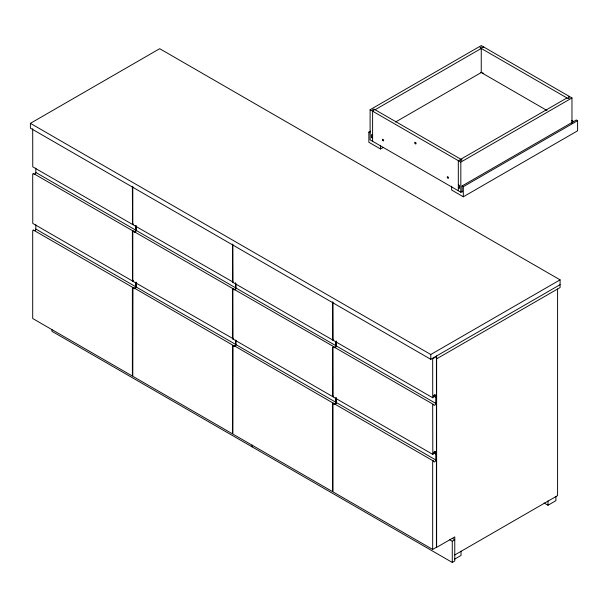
<?xml version="1.0" encoding="UTF-8"?>
<svg xmlns="http://www.w3.org/2000/svg" width="608" height="608" viewBox="0 0 608 608"><rect width="100%" height="100%" fill="white"/><g stroke="black" fill="none" stroke-linecap="round" stroke-linejoin="round"><path stroke-width="0.91" d="M133.266 224.025L132.529 224.451L32.764 166.828L32.695 128.744M133.266 280.615L132.529 281.04L32.764 223.41L32.695 174.268L33.212 173.364L33.721 173.523M333.458 339.606L332.72 340.032L232.955 282.408L232.887 244.325M333.458 396.196L332.72 396.621L232.955 338.99L232.887 289.849L233.411 288.944L233.928 289.248A1.474 0.851 -60 0 0 234.072 289.773M133.448 224.557L132.795 224.352L132.795 186.534M133.448 281.147L132.795 280.942L132.795 232.058L133.312 231.154L133.813 231.314M233.13 282.104L132.947 224.694M233.13 338.694L132.947 281.284M233.548 338.937L233.039 339.074M333.64 340.138L332.986 339.933L332.986 302.115M333.64 396.728L332.986 396.522L332.986 347.639L333.374 346.834L334.012 346.894M560.082 284.673L430.791 359.32L30.4 128.159L30.4 123.34L159.691 48.693L560.082 279.855L560.082 287.561L436.628 358.842M462.452 191.269L460.818 192.212L370.105 139.84L370.105 109.736L481.255 45.57L571.968 97.941L571.968 123.333M375.113 109.736L481.255 48.458L481.255 72.534L395.527 122.033M483.755 47.014L482.509 47.736L481.255 47.014L480.008 47.736L568.214 98.663L569.468 97.941L568.214 97.219L569.468 96.497M383.002 147.562L380.532 148.99L368.858 142.249L368.858 132.134L370.5 131.184M372.605 135.265L371.359 134.543L371.359 137.431L372.605 136.709M460.818 159.22L566.968 97.941M370.105 109.736L460.818 162.108L571.968 97.941M459.572 186.914L458.318 187.636L459.572 188.358L459.572 185.47L458.318 184.748M571.581 122.246L573.222 121.296L571.596 120.361M462.072 192.212L462.072 185.949L576.346 119.974L577.6 120.696L577.6 130.811L463.319 196.787L451.645 190.046L451.645 186.192M462.072 185.949L463.319 186.671L577.6 120.696M30.4 123.34L430.791 354.502L560.082 279.855M435.792 396.887L436.422 396.522L436.422 356.554L432.668 358.72L432.736 397.746L433.709 396.887A1.474 0.851 -60 0 1 434.75 395.078A1.474 0.851 -60 0 1 435.792 395.679L435.792 396.887L434.158 395.937M433.344 395.952L435.792 397.366L436.422 397.001L436.422 453.112L435.792 453.469L434.158 452.527M433.344 452.542L435.792 453.956L436.422 453.591L436.422 547.261L432.668 549.427L332.986 491.88L332.986 404.229L333.511 403.324L334.028 403.628A1.474 0.851 -60 0 0 334.066 403.917M449.806 539.82L452.268 541.242L454.769 539.798L452.314 538.376M454.769 554.967L557.582 495.611L557.582 289.005M454.685 559.109L461.031 555.454L461.031 551.152M544.137 503.021L547.99 505.248L555.91 500.673L555.91 496.371M51.878 329.43L51.878 331.269L452.268 562.43L454.769 560.986L454.769 536.91L436.628 547.382L436.628 355.946M333.138 396.864L432.82 454.412L433.709 453.469A1.474 0.851 -60 0 1 434.75 451.668A1.474 0.851 -60 0 1 435.792 452.268L435.792 453.469M482.547 72.8L483.725 73.477M480.822 72.284L546.98 110.481M368.858 132.134L370.105 132.856M371.359 137.431L372.605 138.153M434.158 394.736L435.792 395.679M433.968 395.588L436.422 397.001M333.138 340.275L432.82 397.822M35.819 168.165L35.819 172.467L135.5 230.014A1.474 0.851 -60 0 1 133.935 231.96M135.918 225.956L135.918 230.257L235.6 287.804A1.474 0.851 -60 0 1 234.285 289.727M236.018 283.746L236.018 288.048L335.7 345.595A1.474 0.851 -60 0 1 334.385 347.518M336.118 341.536L336.118 345.838L435.792 403.385A1.474 0.851 -60 0 1 434.75 405.194A1.474 0.851 -60 0 1 433.709 404.594L334.028 347.039M133.456 231.511A1.474 0.851 -60 0 1 133.418 231.215L33.736 173.668A1.474 0.851 -60 0 0 33.873 174.192M133.836 231.458L233.518 289.005A1.474 0.851 -60 0 0 233.822 289.682M233.928 289.248L333.541 346.537L332.568 347.404L332.72 396.621M434.158 451.326L435.792 452.268M434.788 452.648L436.422 453.591M35.819 224.755L35.819 229.049L135.5 286.604A1.474 0.851 -60 0 1 134.193 288.519M135.918 282.545L135.918 286.839L235.6 344.394A1.474 0.851 -60 0 1 234.285 346.309M236.018 340.336L236.018 344.63L335.7 402.184A1.474 0.851 -60 0 1 334.658 403.986M336.118 398.126L336.118 402.42L435.792 459.975A1.474 0.851 -60 0 1 434.75 461.776A1.474 0.851 -60 0 1 433.709 461.176L334.028 403.628M133.722 288.481A1.474 0.851 -60 0 1 133.418 287.804L33.736 230.257A1.474 0.851 -60 0 0 33.873 230.774M233.518 345.595L232.993 345.298L232.469 346.195L232.469 433.846L132.795 376.299L132.947 288.131L133.684 287.706L233.518 345.595A1.474 0.851 -60 0 0 233.822 346.271M333.61 403.385L333.093 403.089L332.568 403.986L332.568 491.636L232.887 434.089L233.039 345.922L233.776 345.496L333.61 403.385A1.474 0.851 -60 0 0 333.921 404.062M332.72 340.032L332.568 301.872M432.82 454.412L432.668 405.194L433.185 404.29L433.709 404.594M232.628 282.241L232.469 244.082M132.529 224.451L132.377 186.291M232.628 338.831L232.469 289.613L232.993 288.709L233.518 289.005M132.529 281.04L132.377 231.823L132.894 230.918L133.418 231.215M33.721 230.113L33.083 230.052L32.695 230.858L32.695 318.508L132.377 376.056L132.377 288.405L132.894 287.508L133.418 287.804M433.709 461.176L433.185 460.879L432.668 461.776L432.668 549.427M547.99 500.946L547.99 505.248M463.319 186.671L463.319 196.787M460.818 162.108L460.818 192.212M458.318 190.768L458.318 160.664L459.572 159.942L460.818 160.664L462.072 159.942L373.859 109.014L372.605 109.736L373.859 110.458L372.605 111.18L372.605 141.284M452.268 541.242L452.268 562.43M435.792 397.366L435.792 403.385M435.792 453.956L435.792 459.975M430.791 354.502L430.791 359.32M380.532 145.905L380.532 148.99M336.323 341.088L336.323 346.697M336.323 397.693L336.323 403.37M335.7 341.293L335.7 345.595M335.7 397.883L335.7 402.184M252.077 445.01L252.077 446.85M235.6 282.644L235.6 287.804M235.6 340.092L235.6 344.394M136.131 225.5L136.131 231.116M136.131 282.112L136.131 286.847M135.5 225.712L135.5 230.014M135.5 282.302L135.5 286.604M236.018 288.048A1.474 0.851 -60 0 1 234.977 289.849M236.018 344.63A1.474 0.851 -60 0 1 234.977 346.438M234.072 346.355A1.474 0.851 -60 0 1 233.928 345.838M336.118 345.838A1.474 0.851 -60 0 1 334.803 347.753M334.172 347.563A1.474 0.851 -60 0 1 334.066 347.328M336.118 402.42A1.474 0.851 -60 0 1 334.803 404.343M35.819 172.467A1.474 0.851 -60 0 1 34.778 174.268M35.819 229.049A1.474 0.851 -60 0 1 35.051 230.66M135.918 230.257A1.474 0.851 -60 0 1 134.604 232.172M135.918 286.839A1.474 0.851 -60 0 1 134.604 288.762M133.973 288.564A1.474 0.851 -60 0 1 133.836 288.048M382.417 139.848A0.882 0.509 60 0 0 383.435 140.866A0.882 0.509 60 0 0 383.253 139.528A0.882 0.509 60 0 0 382.417 139.848M447.268 177.186A0.882 0.509 60 0 0 448.225 178.326A0.882 0.509 60 0 0 448.18 177.05A0.882 0.509 60 0 0 447.268 177.186M414.846 142.918A0.882 0.509 60 0 0 415.864 143.936A0.882 0.509 60 0 0 415.682 142.599A0.882 0.509 60 0 0 414.846 142.918"/></g></svg>
